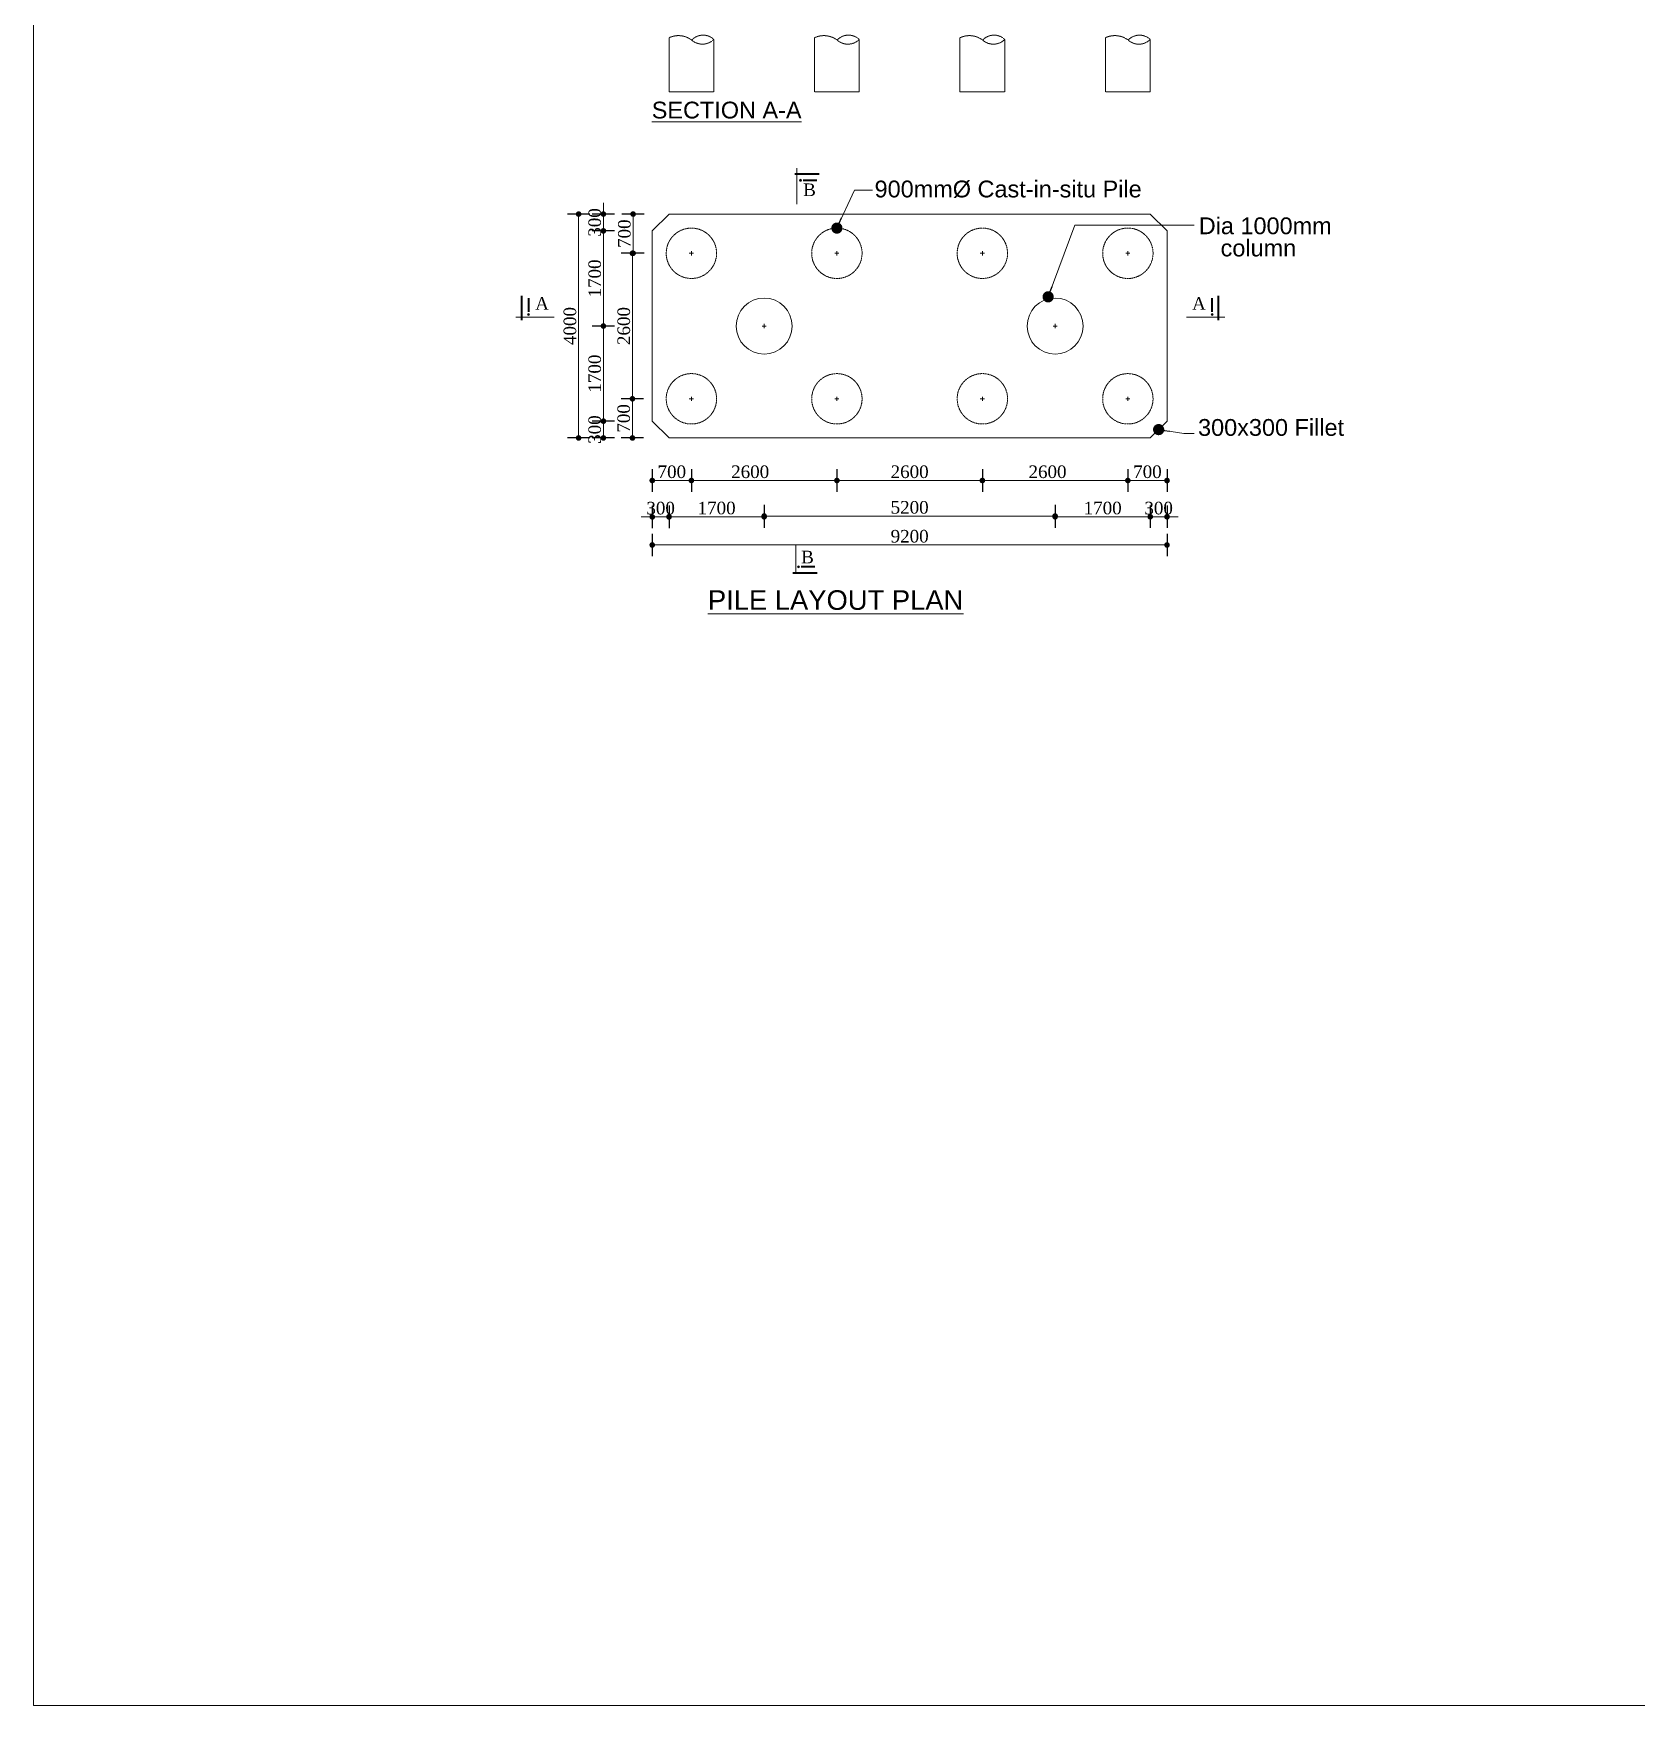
# Model space of a CAD drawing. Header units: millimetres. Extents: x -571543 to 35267, y -84886 to 197746.
# Drawn here: x -471658 to -443008, y -84886 to -55012 of the extents above; entities that cross this region are included whole.
import ezdxf

# ---------------------------------------------------------------- set-up
doc = ezdxf.new("R2010")
doc.units = ezdxf.units.MM
doc.header["$PDMODE"] = 2
doc.linetypes.add('DASHED', pattern=[0.75, 0.5, -0.25])
doc.layers.get('Defpoints').update_dxf_attribs({"lineweight": 13})
for name, color, linetype, lineweight in [('Center Line', 34, 'Continuous', 15), ('Dimision', 96, 'Continuous', 18), ('Hatching', 65, 'Continuous', 20), ('Pile', 11, 'Continuous', 15), ('Text', 7, 'Continuous', 15)]:
    doc.layers.add(name, color=color, linetype=linetype, lineweight=lineweight)
doc.styles.add('ROMANS', font='arial.ttf', dxfattribs={"height": 200})
doc.styles.get("Standard").update_dxf_attribs({"font": 'times.ttf'})
doc.dimstyles.new('ISO-25', dxfattribs={"dimtxt": 175, "dimasz": 100, "dimexe": 65, "dimexo": 115.625, "dimgap": 40, "dimtad": 1, "dimtoh": 1, "dimdec": 0, "dimtxsty": 'Standard', "dimblk": 'DOT', "dimcen": 300, "dimclrd": 256, "dimclre": 256, "dimclrt": 256, "dimadec": 0, "dimazin": 0, "dimtfac": 1, "dimtdec": 0, "dimtix": 1, "dimtmove": 0, "dimatfit": 3, "dimldrblk": 'DOT', "dimfxl": 75, "dimlwd": -1, "dimarcsym": 0})

# ---------------------------------------------------------------- blocks, each defined once
blk = doc.blocks.new('_Dot')
at = {"color": 0, "linetype": 'ByBlock', "lineweight": -2}
blk.add_line((-0.5, 0), (-1, 0), dxfattribs=at)
at = {"color": 0, "linetype": 'ByBlock', "const_width": 0.5}
blk.add_lwpolyline([(-0.25, 0, 1), (0.25, 0, 1)], format="xyb", close=True, dxfattribs=at)
blk = doc.blocks.new('*D147')
at = {"layer": 'Defpoints', "color": 0, "ltscale": 3, "transparency": 16777216}
for p in [(-460599, -62039), (-459899, -62239), (-459899, -62999)]:
    blk.add_point(p, dxfattribs=at)
at = {"layer": 'Dimision', "lineweight": -2, "ltscale": 3, "transparency": 16777216}
for p, q in [((-460599, -62799), (-460599, -63199)), ((-459899, -62799), (-459899, -63199))]:
    blk.add_line(p, q, dxfattribs=at)
at = {"layer": 'Dimision', "ltscale": 3, "transparency": 16777216}
blk.add_line((-460499, -62999), (-459999, -62999), dxfattribs=at)
at = {"layer": 'Dimision', "ltscale": 3, "transparency": 16777216, "xscale": 100, "yscale": 100, "zscale": 100, "rotation": 180}
blk.add_blockref('_Dot', (-460599, -62999), dxfattribs=at)
at = {"layer": 'Dimision', "ltscale": 3, "transparency": 16777216, "xscale": 100, "yscale": 100, "zscale": 100}
blk.add_blockref('_Dot', (-459899, -62999), dxfattribs=at)
at = {"layer": 'Dimision', "ltscale": 3, "transparency": 16777216, "insert": (-460249, -62844), "char_height": 225, "attachment_point": 5}
blk.add_mtext('700', dxfattribs=at)
blk = doc.blocks.new('*D148')
at = {"layer": 'Defpoints', "color": 0, "ltscale": 3, "transparency": 16777216}
for p in [(-459899, -62239), (-457299, -62239), (-457299, -62999)]:
    blk.add_point(p, dxfattribs=at)
at = {"layer": 'Dimision', "lineweight": -2, "ltscale": 3, "transparency": 16777216}
for p, q in [((-459899, -62799), (-459899, -63199)), ((-457299, -62799), (-457299, -63199))]:
    blk.add_line(p, q, dxfattribs=at)
at = {"layer": 'Dimision', "ltscale": 3, "transparency": 16777216}
blk.add_line((-459799, -62999), (-457399, -62999), dxfattribs=at)
at = {"layer": 'Dimision', "ltscale": 3, "transparency": 16777216, "xscale": 100, "yscale": 100, "zscale": 100, "rotation": 180}
blk.add_blockref('_Dot', (-459899, -62999), dxfattribs=at)
at = {"layer": 'Dimision', "ltscale": 3, "transparency": 16777216, "xscale": 100, "yscale": 100, "zscale": 100}
blk.add_blockref('_Dot', (-457299, -62999), dxfattribs=at)
at = {"layer": 'Dimision', "ltscale": 3, "transparency": 16777216, "insert": (-458849, -62844), "char_height": 225, "attachment_point": 5}
blk.add_mtext('2600', dxfattribs=at)
blk = doc.blocks.new('*D149')
at = {"layer": 'Defpoints', "color": 0, "ltscale": 3, "transparency": 16777216}
for p in [(-457299, -62239), (-454699, -62239), (-454699, -62999)]:
    blk.add_point(p, dxfattribs=at)
at = {"layer": 'Dimision', "lineweight": -2, "ltscale": 3, "transparency": 16777216}
for p, q in [((-457299, -62799), (-457299, -63199)), ((-454699, -62799), (-454699, -63199))]:
    blk.add_line(p, q, dxfattribs=at)
at = {"layer": 'Dimision', "ltscale": 3, "transparency": 16777216}
blk.add_line((-457199, -62999), (-454799, -62999), dxfattribs=at)
at = {"layer": 'Dimision', "ltscale": 3, "transparency": 16777216, "xscale": 100, "yscale": 100, "zscale": 100, "rotation": 180}
blk.add_blockref('_Dot', (-457299, -62999), dxfattribs=at)
at = {"layer": 'Dimision', "ltscale": 3, "transparency": 16777216, "xscale": 100, "yscale": 100, "zscale": 100}
blk.add_blockref('_Dot', (-454699, -62999), dxfattribs=at)
at = {"layer": 'Dimision', "ltscale": 3, "transparency": 16777216, "insert": (-455999, -62844), "char_height": 225, "attachment_point": 5}
blk.add_mtext('2600', dxfattribs=at)
blk = doc.blocks.new('*D150')
at = {"layer": 'Defpoints', "color": 0, "ltscale": 3, "transparency": 16777216}
for p in [(-452099, -62239), (-451399, -62239), (-451399, -62999)]:
    blk.add_point(p, dxfattribs=at)
at = {"layer": 'Dimision', "lineweight": -2, "ltscale": 3, "transparency": 16777216}
for p, q in [((-452099, -62799), (-452099, -63199)), ((-451399, -62799), (-451399, -63199))]:
    blk.add_line(p, q, dxfattribs=at)
at = {"layer": 'Dimision', "ltscale": 3, "transparency": 16777216}
blk.add_line((-451999, -62999), (-451499, -62999), dxfattribs=at)
at = {"layer": 'Dimision', "ltscale": 3, "transparency": 16777216, "xscale": 100, "yscale": 100, "zscale": 100, "rotation": 180}
blk.add_blockref('_Dot', (-452099, -62999), dxfattribs=at)
at = {"layer": 'Dimision', "ltscale": 3, "transparency": 16777216, "xscale": 100, "yscale": 100, "zscale": 100}
blk.add_blockref('_Dot', (-451399, -62999), dxfattribs=at)
at = {"layer": 'Dimision', "ltscale": 3, "transparency": 16777216, "insert": (-451749, -62844), "char_height": 225, "attachment_point": 5}
blk.add_mtext('700', dxfattribs=at)
blk = doc.blocks.new('*D151')
at = {"layer": 'Defpoints', "color": 0, "ltscale": 3, "transparency": 16777216}
for p in [(-460599, -62239), (-451399, -62239), (-460599, -64151)]:
    blk.add_point(p, dxfattribs=at)
at = {"layer": 'Dimision', "lineweight": -2, "ltscale": 3, "transparency": 16777216}
for p, q in [((-460599, -63951), (-460599, -64351)), ((-451399, -63951), (-451399, -64351))]:
    blk.add_line(p, q, dxfattribs=at)
at = {"layer": 'Dimision', "ltscale": 3, "transparency": 16777216}
blk.add_line((-451499, -64151), (-460499, -64151), dxfattribs=at)
at = {"layer": 'Dimision', "ltscale": 3, "transparency": 16777216, "xscale": 100, "yscale": 100, "zscale": 100, "rotation": 180}
blk.add_blockref('_Dot', (-460599, -64151), dxfattribs=at)
at = {"layer": 'Dimision', "ltscale": 3, "transparency": 16777216, "xscale": 100, "yscale": 100, "zscale": 100}
blk.add_blockref('_Dot', (-451399, -64151), dxfattribs=at)
at = {"layer": 'Dimision', "ltscale": 3, "transparency": 16777216, "insert": (-455999, -63996), "char_height": 225, "attachment_point": 5}
blk.add_mtext('9200', dxfattribs=at)
blk = doc.blocks.new('*D152')
at = {"layer": 'Defpoints', "color": 0, "ltscale": 3, "transparency": 16777216}
for p in [(-461472, -60239), (-460599, -60239), (-460599, -61939)]:
    blk.add_point(p, dxfattribs=at)
at = {"layer": 'Dimision', "lineweight": -2, "ltscale": 3, "transparency": 16777216}
for p, q in [((-461272, -60239), (-461672, -60239)), ((-461272, -61939), (-461672, -61939))]:
    blk.add_line(p, q, dxfattribs=at)
at = {"layer": 'Dimision', "ltscale": 3, "transparency": 16777216}
blk.add_line((-461472, -61839), (-461472, -60339), dxfattribs=at)
at = {"layer": 'Dimision', "ltscale": 3, "transparency": 16777216, "xscale": 100, "yscale": 100, "zscale": 100}
for p, rotation in [((-461472, -60239), 90), ((-461472, -61939), 270)]:
    blk.add_blockref('_Dot', p, dxfattribs=dict(at, rotation=rotation))
at = {"layer": 'Dimision', "ltscale": 3, "transparency": 16777216, "insert": (-461626, -61089), "char_height": 225, "attachment_point": 5, "rotation": 90}
blk.add_mtext('1700', dxfattribs=at)
blk = doc.blocks.new('*D153')
at = {"layer": 'Defpoints', "color": 0, "ltscale": 3, "transparency": 16777216}
for p in [(-461472, -58539), (-460599, -58539), (-460599, -60239)]:
    blk.add_point(p, dxfattribs=at)
at = {"layer": 'Dimision', "lineweight": -2, "ltscale": 3, "transparency": 16777216}
for p, q in [((-461272, -58539), (-461672, -58539)), ((-461272, -60239), (-461672, -60239))]:
    blk.add_line(p, q, dxfattribs=at)
at = {"layer": 'Dimision', "ltscale": 3, "transparency": 16777216}
blk.add_line((-461472, -60139), (-461472, -58639), dxfattribs=at)
at = {"layer": 'Dimision', "ltscale": 3, "transparency": 16777216, "xscale": 100, "yscale": 100, "zscale": 100}
for p, rotation in [((-461472, -58539), 90), ((-461472, -60239), 270)]:
    blk.add_blockref('_Dot', p, dxfattribs=dict(at, rotation=rotation))
at = {"layer": 'Dimision', "ltscale": 3, "transparency": 16777216, "insert": (-461626, -59389), "char_height": 225, "attachment_point": 5, "rotation": 90}
blk.add_mtext('1700', dxfattribs=at)
blk = doc.blocks.new('*D168')
at = {"layer": 'Defpoints', "color": 0, "ltscale": 3, "transparency": 16777216}
for p in [(-460953, -61539), (-459899, -61539), (-460599, -62239)]:
    blk.add_point(p, dxfattribs=at)
at = {"layer": 'Dimision', "lineweight": -2, "ltscale": 3, "transparency": 16777216}
for p, q in [((-460753, -61539), (-461153, -61539)), ((-460753, -62239), (-461153, -62239))]:
    blk.add_line(p, q, dxfattribs=at)
at = {"layer": 'Dimision', "ltscale": 3, "transparency": 16777216}
blk.add_line((-460953, -62139), (-460953, -61639), dxfattribs=at)
at = {"layer": 'Dimision', "ltscale": 3, "transparency": 16777216, "xscale": 100, "yscale": 100, "zscale": 100}
for p, rotation in [((-460953, -61539), 90), ((-460953, -62239), 270)]:
    blk.add_blockref('_Dot', p, dxfattribs=dict(at, rotation=rotation))
at = {"layer": 'Dimision', "ltscale": 3, "transparency": 16777216, "insert": (-461108, -61889), "char_height": 225, "attachment_point": 5, "rotation": 90}
blk.add_mtext('700', dxfattribs=at)
blk = doc.blocks.new('*D169')
at = {"layer": 'Defpoints', "color": 0, "ltscale": 3, "transparency": 16777216}
for p in [(-460953, -58939), (-459899, -58939), (-459899, -61539)]:
    blk.add_point(p, dxfattribs=at)
at = {"layer": 'Dimision', "lineweight": -2, "ltscale": 3, "transparency": 16777216}
for p, q in [((-460753, -58939), (-461153, -58939)), ((-460753, -61539), (-461153, -61539))]:
    blk.add_line(p, q, dxfattribs=at)
at = {"layer": 'Dimision', "ltscale": 3, "transparency": 16777216}
blk.add_line((-460953, -61439), (-460953, -59039), dxfattribs=at)
at = {"layer": 'Dimision', "ltscale": 3, "transparency": 16777216, "xscale": 100, "yscale": 100, "zscale": 100}
for p, rotation in [((-460953, -58939), 90), ((-460953, -61539), 270)]:
    blk.add_blockref('_Dot', p, dxfattribs=dict(at, rotation=rotation))
at = {"layer": 'Dimision', "ltscale": 3, "transparency": 16777216, "insert": (-461107, -60239), "char_height": 225, "attachment_point": 5, "rotation": 90}
blk.add_mtext('2600', dxfattribs=at)
blk = doc.blocks.new('*D170')
at = {"layer": 'Defpoints', "color": 0, "ltscale": 3, "transparency": 16777216}
for p in [(-460941, -58239), (-459429, -58239), (-459899, -58939)]:
    blk.add_point(p, dxfattribs=at)
at = {"layer": 'Dimision', "lineweight": -2, "ltscale": 3, "transparency": 16777216}
for p, q in [((-460741, -58239), (-461141, -58239)), ((-460741, -58939), (-461141, -58939))]:
    blk.add_line(p, q, dxfattribs=at)
at = {"layer": 'Dimision', "ltscale": 3, "transparency": 16777216}
blk.add_line((-460941, -58839), (-460941, -58339), dxfattribs=at)
at = {"layer": 'Dimision', "ltscale": 3, "transparency": 16777216, "xscale": 100, "yscale": 100, "zscale": 100}
for p, rotation in [((-460941, -58239), 90), ((-460941, -58939), 270)]:
    blk.add_blockref('_Dot', p, dxfattribs=dict(at, rotation=rotation))
at = {"layer": 'Dimision', "ltscale": 3, "transparency": 16777216, "insert": (-461096, -58589), "char_height": 225, "attachment_point": 5, "rotation": 90}
blk.add_mtext('700', dxfattribs=at)
blk = doc.blocks.new('*D171')
at = {"layer": 'Defpoints', "color": 0, "ltscale": 3, "transparency": 16777216}
for p in [(-461915, -58239), (-460299, -58239), (-460299, -62239)]:
    blk.add_point(p, dxfattribs=at)
at = {"layer": 'Dimision', "lineweight": -2, "ltscale": 3, "transparency": 16777216}
for p, q in [((-461715, -58239), (-462115, -58239)), ((-461715, -62239), (-462115, -62239))]:
    blk.add_line(p, q, dxfattribs=at)
at = {"layer": 'Dimision', "ltscale": 3, "transparency": 16777216}
blk.add_line((-461915, -62139), (-461915, -58339), dxfattribs=at)
at = {"layer": 'Dimision', "ltscale": 3, "transparency": 16777216, "xscale": 100, "yscale": 100, "zscale": 100}
for p, rotation in [((-461915, -58239), 90), ((-461915, -62239), 270)]:
    blk.add_blockref('_Dot', p, dxfattribs=dict(at, rotation=rotation))
at = {"layer": 'Dimision', "ltscale": 3, "transparency": 16777216, "insert": (-462069, -60239), "char_height": 225, "attachment_point": 5, "rotation": 90}
blk.add_mtext('4000', dxfattribs=at)
blk = doc.blocks.new('*D154')
at = {"layer": 'Defpoints', "color": 0, "ltscale": 3, "transparency": 16777216}
for p in [(-458599, -60239), (-453399, -60202), (-453399, -63634)]:
    blk.add_point(p, dxfattribs=at)
at = {"layer": 'Dimision', "lineweight": -2, "ltscale": 3, "transparency": 16777216}
for p, q in [((-458599, -63434), (-458599, -63834)), ((-453399, -63434), (-453399, -63834))]:
    blk.add_line(p, q, dxfattribs=at)
at = {"layer": 'Dimision', "ltscale": 3, "transparency": 16777216}
blk.add_line((-458499, -63634), (-453499, -63634), dxfattribs=at)
at = {"layer": 'Dimision', "ltscale": 3, "transparency": 16777216, "xscale": 100, "yscale": 100, "zscale": 100, "rotation": 180}
blk.add_blockref('_Dot', (-458599, -63634), dxfattribs=at)
at = {"layer": 'Dimision', "ltscale": 3, "transparency": 16777216, "xscale": 100, "yscale": 100, "zscale": 100}
blk.add_blockref('_Dot', (-453399, -63634), dxfattribs=at)
at = {"layer": 'Dimision', "ltscale": 3, "transparency": 16777216, "insert": (-455999, -63480), "char_height": 225, "attachment_point": 5}
blk.add_mtext('5200', dxfattribs=at)
blk = doc.blocks.new('*D156')
at = {"layer": 'Defpoints', "color": 0, "ltscale": 3, "transparency": 16777216}
for p in [(-454699, -62239), (-452099, -62239), (-452099, -62999)]:
    blk.add_point(p, dxfattribs=at)
at = {"layer": 'Dimision', "lineweight": -2, "ltscale": 3, "transparency": 16777216}
for p, q in [((-454699, -62799), (-454699, -63199)), ((-452099, -62799), (-452099, -63199))]:
    blk.add_line(p, q, dxfattribs=at)
at = {"layer": 'Dimision', "ltscale": 3, "transparency": 16777216}
blk.add_line((-454599, -62999), (-452199, -62999), dxfattribs=at)
at = {"layer": 'Dimision', "ltscale": 3, "transparency": 16777216, "xscale": 100, "yscale": 100, "zscale": 100, "rotation": 180}
blk.add_blockref('_Dot', (-454699, -62999), dxfattribs=at)
at = {"layer": 'Dimision', "ltscale": 3, "transparency": 16777216, "xscale": 100, "yscale": 100, "zscale": 100}
blk.add_blockref('_Dot', (-452099, -62999), dxfattribs=at)
at = {"layer": 'Dimision', "ltscale": 3, "transparency": 16777216, "insert": (-453535, -62844), "char_height": 225, "attachment_point": 5}
blk.add_mtext('2600', dxfattribs=at)
blk = doc.blocks.new('*D172')
at = {"layer": 'Defpoints', "color": 0, "ltscale": 3, "transparency": 16777216}
for p in [(-461472, -58239), (-460399, -58239), (-460599, -58539)]:
    blk.add_point(p, dxfattribs=at)
at = {"layer": 'Dimision', "lineweight": -2, "ltscale": 3, "transparency": 16777216}
for p, q in [((-461272, -58239), (-461672, -58239)), ((-461272, -58539), (-461672, -58539))]:
    blk.add_line(p, q, dxfattribs=at)
at = {"layer": 'Dimision', "ltscale": 3, "transparency": 16777216}
for p, q in [((-461472, -58139), (-461472, -58039)), ((-461472, -58539), (-461472, -58239)), ((-461472, -58639), (-461472, -58739))]:
    blk.add_line(p, q, dxfattribs=at)
at = {"layer": 'Dimision', "ltscale": 3, "transparency": 16777216, "xscale": 100, "yscale": 100, "zscale": 100}
for p, rotation in [((-461472, -58239), 270), ((-461472, -58539), 90)]:
    blk.add_blockref('_Dot', p, dxfattribs=dict(at, rotation=rotation))
at = {"layer": 'Dimision', "ltscale": 3, "transparency": 16777216, "insert": (-461626, -58389), "char_height": 225, "attachment_point": 5, "rotation": 90}
blk.add_mtext('300', dxfattribs=at)
blk = doc.blocks.new('*D173')
at = {"layer": 'Defpoints', "color": 0, "ltscale": 3, "transparency": 16777216}
for p in [(-460599, -61939), (-461472, -62239), (-460399, -62239)]:
    blk.add_point(p, dxfattribs=at)
at = {"layer": 'Dimision', "lineweight": -2, "ltscale": 3, "transparency": 16777216}
for p, q in [((-461272, -61939), (-461672, -61939)), ((-461272, -62239), (-461672, -62239))]:
    blk.add_line(p, q, dxfattribs=at)
at = {"layer": 'Dimision', "ltscale": 3, "transparency": 16777216}
blk.add_line((-461472, -62039), (-461472, -62139), dxfattribs=at)
at = {"layer": 'Dimision', "ltscale": 3, "transparency": 16777216, "xscale": 100, "yscale": 100, "zscale": 100}
for p, rotation in [((-461472, -61939), 90), ((-461472, -62239), 270)]:
    blk.add_blockref('_Dot', p, dxfattribs=dict(at, rotation=rotation))
at = {"layer": 'Dimision', "ltscale": 3, "transparency": 16777216, "insert": (-461626, -62089), "char_height": 225, "attachment_point": 5, "rotation": 90}
blk.add_mtext('300', dxfattribs=at)
blk = doc.blocks.new('*D157')
at = {"layer": 'Defpoints', "color": 0, "ltscale": 3, "transparency": 16777216}
for p in [(-453399, -60202), (-451699, -62239), (-451699, -63647)]:
    blk.add_point(p, dxfattribs=at)
at = {"layer": 'Dimision', "lineweight": -2, "ltscale": 3, "transparency": 16777216}
for p, q in [((-453399, -63447), (-453399, -63847)), ((-451699, -63447), (-451699, -63847))]:
    blk.add_line(p, q, dxfattribs=at)
at = {"layer": 'Dimision', "ltscale": 3, "transparency": 16777216}
blk.add_line((-453299, -63647), (-451799, -63647), dxfattribs=at)
at = {"layer": 'Dimision', "ltscale": 3, "transparency": 16777216, "xscale": 100, "yscale": 100, "zscale": 100, "rotation": 180}
blk.add_blockref('_Dot', (-453399, -63647), dxfattribs=at)
at = {"layer": 'Dimision', "ltscale": 3, "transparency": 16777216, "xscale": 100, "yscale": 100, "zscale": 100}
blk.add_blockref('_Dot', (-451699, -63647), dxfattribs=at)
at = {"layer": 'Dimision', "ltscale": 3, "transparency": 16777216, "insert": (-452549, -63492), "char_height": 225, "attachment_point": 5}
blk.add_mtext('1700', dxfattribs=at)
blk = doc.blocks.new('*D158')
at = {"layer": 'Defpoints', "color": 0, "ltscale": 3, "transparency": 16777216}
for p in [(-458599, -60239), (-460299, -62239), (-460299, -63647)]:
    blk.add_point(p, dxfattribs=at)
at = {"layer": 'Dimision', "lineweight": -2, "ltscale": 3, "transparency": 16777216}
for p, q in [((-460299, -63447), (-460299, -63847)), ((-458599, -63447), (-458599, -63847))]:
    blk.add_line(p, q, dxfattribs=at)
at = {"layer": 'Dimision', "ltscale": 3, "transparency": 16777216}
blk.add_line((-458699, -63647), (-460199, -63647), dxfattribs=at)
at = {"layer": 'Dimision', "ltscale": 3, "transparency": 16777216, "xscale": 100, "yscale": 100, "zscale": 100, "rotation": 180}
blk.add_blockref('_Dot', (-460299, -63647), dxfattribs=at)
at = {"layer": 'Dimision', "ltscale": 3, "transparency": 16777216, "xscale": 100, "yscale": 100, "zscale": 100}
blk.add_blockref('_Dot', (-458599, -63647), dxfattribs=at)
at = {"layer": 'Dimision', "ltscale": 3, "transparency": 16777216, "insert": (-459449, -63492), "char_height": 225, "attachment_point": 5}
blk.add_mtext('1700', dxfattribs=at)
blk = doc.blocks.new('*D176')
at = {"layer": 'Defpoints', "color": 0, "ltscale": 3, "transparency": 16777216}
for p in [(-451399, -61939), (-451699, -62239), (-451399, -63647)]:
    blk.add_point(p, dxfattribs=at)
at = {"layer": 'Dimision', "lineweight": -2, "ltscale": 3, "transparency": 16777216}
for p, q in [((-451699, -63447), (-451699, -63847)), ((-451399, -63447), (-451399, -63847))]:
    blk.add_line(p, q, dxfattribs=at)
at = {"layer": 'Dimision', "ltscale": 3, "transparency": 16777216}
for p, q in [((-451799, -63647), (-451899, -63647)), ((-451699, -63647), (-451399, -63647)), ((-451299, -63647), (-451199, -63647))]:
    blk.add_line(p, q, dxfattribs=at)
at = {"layer": 'Dimision', "ltscale": 3, "transparency": 16777216, "xscale": 100, "yscale": 100, "zscale": 100}
blk.add_blockref('_Dot', (-451699, -63647), dxfattribs=at)
at = {"layer": 'Dimision', "ltscale": 3, "transparency": 16777216, "xscale": 100, "yscale": 100, "zscale": 100, "rotation": 180}
blk.add_blockref('_Dot', (-451399, -63647), dxfattribs=at)
at = {"layer": 'Dimision', "ltscale": 3, "transparency": 16777216, "insert": (-451549, -63493), "char_height": 225, "attachment_point": 5}
blk.add_mtext('300', dxfattribs=at)
blk = doc.blocks.new('*D84')
at = {"layer": 'Defpoints', "color": 0, "ltscale": 3, "transparency": 16777216}
for p in [(-460599, -61939), (-460299, -62239), (-460599, -63649)]:
    blk.add_point(p, dxfattribs=at)
at = {"layer": 'Dimision', "lineweight": -2, "ltscale": 3, "transparency": 16777216}
for p, q in [((-460599, -63449), (-460599, -63849)), ((-460299, -63449), (-460299, -63849))]:
    blk.add_line(p, q, dxfattribs=at)
at = {"layer": 'Dimision', "ltscale": 3, "transparency": 16777216}
for p, q in [((-460699, -63649), (-460799, -63649)), ((-460299, -63649), (-460599, -63649)), ((-460199, -63649), (-460099, -63649))]:
    blk.add_line(p, q, dxfattribs=at)
at = {"layer": 'Dimision', "ltscale": 3, "transparency": 16777216, "xscale": 100, "yscale": 100, "zscale": 100}
blk.add_blockref('_Dot', (-460599, -63649), dxfattribs=at)
at = {"layer": 'Dimision', "ltscale": 3, "transparency": 16777216, "xscale": 100, "yscale": 100, "zscale": 100, "rotation": 180}
blk.add_blockref('_Dot', (-460299, -63649), dxfattribs=at)
at = {"layer": 'Dimision', "ltscale": 3, "transparency": 16777216, "insert": (-460449, -63494), "char_height": 225, "attachment_point": 5}
blk.add_mtext('300', dxfattribs=at)

msp = doc.modelspace()

# ---------------------------------------------------------------- hatches: boundary and pattern name
at = {"layer": 'Text'}
for points in [[(-457931.5, -57635.6, 1), (-457967.4, -57635.6, 1)], [(-462809.6, -60016.4, 1), (-462809.6, -60052.2, 1)], [(-450594.4, -60016.4, -1), (-450594.4, -60052.2, -1)], [(-457967.4, -64540.3, -1), (-458003.3, -64540.3, -1)]]:
    msp.add_hatch(color=256, dxfattribs=at).paths.add_polyline_path(points)

# ---------------------------------------------------------------- linework, layer by layer
at = {"layer": 'Center Line'}
for p, q in [((-459936.8, -58939.3), (-459861.8, -58939.3)), ((-459899.3, -58901.8), (-459899.3, -58976.8)), ((-457336.8, -58939.3), (-457261.8, -58939.3)), ((-457299.3, -58901.8), (-457299.3, -58976.8)), ((-454736.8, -58939.3), (-454661.8, -58939.3)), ((-454699.3, -58901.8), (-454699.3, -58976.8)), ((-452136.8, -58939.3), (-452061.8, -58939.3)), ((-452099.3, -58901.8), (-452099.3, -58976.8)), ((-458561.8, -60239.3), (-458636.8, -60239.3)), ((-458599.3, -60201.8), (-458599.3, -60276.8)), ((-453361.8, -60239.3), (-453436.8, -60239.3)), ((-453399.3, -60201.8), (-453399.3, -60276.8)), ((-459936.8, -61539.3), (-459861.8, -61539.3)), ((-459936.8, -61539.3), (-459861.8, -61539.3)), ((-459899.3, -61576.8), (-459899.3, -61501.8)), ((-459899.3, -61501.8), (-459899.3, -61576.8)), ((-457336.8, -61539.3), (-457261.8, -61539.3)), ((-457299.3, -61576.8), (-457299.3, -61501.8)), ((-454736.8, -61539.3), (-454661.8, -61539.3)), ((-454699.3, -61576.8), (-454699.3, -61501.8)), ((-452136.8, -61539.3), (-452061.8, -61539.3)), ((-452099.3, -61576.8), (-452099.3, -61501.8))]:
    msp.add_line(p, q, dxfattribs=at)
at = {"layer": 'Hatching', "ltscale": 3}
msp.add_lwpolyline([(-471658.2, -25187.2), (-323980.8, -25187.2), (-323980.8, -84885.6), (-471658.2, -84885.6)], close=True, dxfattribs=at)
at = {"layer": 'Hatching', "linetype": 'DASHED', "ltscale": 7}
for centre in [(-459899.3, -58939.3), (-457299.3, -58939.3), (-454699.3, -58939.3), (-452099.3, -58939.3), (-459899.3, -61539.3), (-457299.3, -61539.3), (-454699.3, -61539.3), (-452099.3, -61539.3)]:
    msp.add_circle(centre, 450, dxfattribs=at)
at = {"layer": 'Pile', "linetype": 'DASHED', "ltscale": 5}
for p, q in [((-460299.3, -56053.4), (-460299.3, -55087.8)), ((-459499.3, -56053.4), (-459499.3, -55118.9)), ((-457699.3, -56053.4), (-457699.3, -55087.8)), ((-456899.3, -56053.4), (-456899.3, -55118.9)), ((-455099.3, -56053.4), (-455099.3, -55087.8)), ((-454299.3, -56053.4), (-454299.3, -55118.9)), ((-452499.3, -56053.4), (-452499.3, -55087.8)), ((-451699.3, -56053.4), (-451699.3, -55118.9)), ((-460299.3, -56053.4), (-459499.3, -56053.4)), ((-457699.3, -56053.4), (-456899.3, -56053.4)), ((-455099.3, -56053.4), (-454299.3, -56053.4)), ((-452499.3, -56053.4), (-451699.3, -56053.4))]:
    msp.add_line(p, q, dxfattribs=at)
at = {"layer": 'Pile', "ltscale": 3}
for p, q in [((-460599.3, -58539.3), (-460299.3, -58239.3)), ((-451699.3, -58239.3), (-460299.3, -58239.3)), ((-451399.3, -58539.3), (-451699.3, -58239.3)), ((-460599.3, -61939.3), (-460599.3, -58539.3)), ((-451399.3, -61939.3), (-451399.3, -58539.3)), ((-460299.3, -62239.3), (-460599.3, -61939.3)), ((-451699.3, -62239.3), (-451399.3, -61939.3)), ((-451699.3, -62239.3), (-460299.3, -62239.3))]:
    msp.add_line(p, q, dxfattribs=at)
at = {"layer": 'Pile', "linetype": 'DASHED', "ltscale": 5}
for points in [[(-460299.3, -55087.8, -0.2776079), (-459894.2, -55130.3, 0.3973499), (-459499.3, -55118.9, 0.418014), (-459894.2, -55130.3)], [(-457699.3, -55087.8, -0.2776079), (-457294.2, -55130.3, 0.3973499), (-456899.3, -55118.9, 0.418014), (-457294.2, -55130.3)], [(-455099.3, -55087.8, -0.2776079), (-454694.2, -55130.3, 0.3973499), (-454299.3, -55118.9, 0.418014), (-454694.2, -55130.3)], [(-452499.3, -55087.8, -0.2776079), (-452094.2, -55130.3, 0.3973499), (-451699.3, -55118.9, 0.418014), (-452094.2, -55130.3)]]:
    msp.add_lwpolyline(points, format="xyb", dxfattribs=at)
at = {"layer": 'Pile', "ltscale": 3}
for centre in [(-458599.3, -60239.3), (-453399.3, -60239.3)]:
    msp.add_circle(centre, 500, dxfattribs=at)
at = {"layer": 'Text'}
for p, q in [((-462354.3, -60082.4), (-463038.4, -60082.4)), ((-451049.7, -60082.4), (-450365.5, -60082.4)), ((-458033.5, -64143.7), (-458033.5, -64661.9))]:
    msp.add_line(p, q, dxfattribs=at)
at = {"layer": 'Text', "const_width": 35.9}
for points in [[(-458052.4, -57525.4), (-457610.1, -57525.4)], [(-457903.9, -57635.6), (-457654.4, -57635.6)], [(-462932.2, -60137.3), (-462932.2, -59694.9)], [(-462809.6, -59988.8), (-462809.6, -59739.3)], [(-450594.4, -59988.8), (-450594.4, -59739.3)], [(-450484.2, -60137.3), (-450484.2, -59694.9)], [(-457939.9, -64540.3), (-457690.4, -64540.3)], [(-458088.4, -64650.5), (-457646, -64650.5)]]:
    msp.add_lwpolyline(points, dxfattribs=at)
at = {"layer": 'Text'}
msp.add_lwpolyline([(-458014.9, -57419.2), (-458014.9, -58063.4)], dxfattribs=at)
for centre in [(-457949.4, -57635.6), (-462809.6, -60034.3), (-450594.4, -60034.3), (-457985.4, -64540.3)]:
    msp.add_circle(centre, 17.9, dxfattribs=at)

# ---------------------------------------------------------------- texts
at = {"layer": 'Text', "style": 'ROMANS'}
for s, p in [('%%USECTION A-A', (-460608, -56530.5)), ('900mm%%C Cast-in-situ Pile', (-456625.5, -57940.8)), ('Dia 1000mm ', (-450832.2, -58598.1)), (' column', (-450558, -58994.8)), ('300x300 Fillet', (-450844.3, -62200.7))]:
    msp.add_text(s, height=300, dxfattribs=at).set_placement(p)
at = {"layer": 'Text'}
for s, p in [('B', (-457901.3, -57916.7)), ('A', (-462690.5, -59947.6)), ('A', (-450951.3, -59947.6)), ('B', (-457937.2, -64478.4))]:
    msp.add_text(s, height=224.2, dxfattribs=at).set_placement(p)
at = {"layer": 'Text', "insert": (-459604.2, -64959.4), "char_height": 350, "width": 17029.005, "attachment_point": 1, "style": 'ROMANS'}
msp.add_mtext('{\\LPILE LAYOUT PLAN }', dxfattribs=at)

# ---------------------------------------------------------------- dimensions: what is measured, and where the dimension line sits
at = {"layer": 'Dimision', "ltscale": 3}
for base, p1, p2, picture, middle in [((-461915, -58239.3), (-460299.3, -62239.3), (-460299.3, -58239.3), '*D171', (-462069.4, -60239.3)), ((-461471.5, -58239.3), (-460599.3, -58539.3), (-460399.3, -58239.3), '*D172', (-461626, -58389.3)), ((-460941.3, -58239.3), (-459899.3, -58939.3), (-459428.6, -58239.3), '*D170', (-461096.1, -58589.3)), ((-461471.5, -58539.3), (-460599.3, -60239.3), (-460599.3, -58539.3), '*D153', (-461626.3, -59389.3)), ((-460952.9, -58939.3), (-459899.3, -61539.3), (-459899.3, -58939.3), '*D169', (-461107.3, -60239.3)), ((-461471.5, -60239.3), (-460599.3, -61939.3), (-460599.3, -60239.3), '*D152', (-461626.3, -61089.3)), ((-460952.9, -61539.3), (-460599.3, -62239.3), (-459899.3, -61539.3), '*D168', (-461107.7, -61889.3))]:
    dim = msp.add_linear_dim(base=base, p1=p1, p2=p2, angle=90, dimstyle='ISO-25', override={"dimtxt": 225, "dimexe": 200, "dimfxl": 200, "dimfxlon": 1}, dxfattribs=at)
    dim.commit()
    dim.dimension.update_dxf_attribs({"geometry": picture, "text_midpoint": middle})
for base, p1, p2, picture, middle in [((-460299.3, -63647), (-458599.3, -60239.3), (-460299.3, -62239.3), '*D158', (-459449.3, -63492.2)), ((-453399.3, -63634.5), (-458599.3, -60239.3), (-453399.3, -60201.8), '*D154', (-455999.3, -63480)), ((-451699.3, -63647), (-453399.3, -60201.8), (-451699.3, -62239.3), '*D157', (-452549.3, -63492.2)), ((-460599.3, -63648.5), (-460299.3, -62239.3), (-460599.3, -61939.3), '*D84', (-460449.3, -63494.1)), ((-459899.3, -62998.6), (-460599.3, -62039.3), (-459899.3, -62239.3), '*D147', (-460249.3, -62843.8)), ((-451399.3, -63647.1), (-451699.3, -62239.3), (-451399.3, -61939.3), '*D176', (-451549.3, -63492.7)), ((-460599.3, -64151.3), (-451399.3, -62239.3), (-460599.3, -62239.3), '*D151', (-455999.3, -63996.5)), ((-454699.3, -62998.6), (-457299.3, -62239.3), (-454699.3, -62239.3), '*D149', (-455999.3, -62844.2)), ((-451399.3, -62998.6), (-452099.3, -62239.3), (-451399.3, -62239.3), '*D150', (-451749.3, -62843.8))]:
    dim = msp.add_linear_dim(base=base, p1=p1, p2=p2, dimstyle='ISO-25', override={"dimtxt": 225, "dimexe": 200, "dimfxl": 200, "dimfxlon": 1}, dxfattribs=at)
    dim.commit()
    dim.dimension.update_dxf_attribs({"geometry": picture, "text_midpoint": middle})
dim = msp.add_linear_dim(base=(-461471.5, -62239.3), p1=(-460599.3, -61939.3), p2=(-460399.3, -62239.3), angle=90, dimstyle='ISO-25', override={"dimtxt": 225, "dimexe": 200, "dimfxl": 200, "dimfxlon": 1}, dxfattribs=at)
dim.commit()
dim.dimension.update_dxf_attribs({"geometry": '*D173', "text_midpoint": (-461471.5, -62089.3), "dimtype": 160})
for base, p1, p2, picture, middle in [((-457299.3, -62998.6), (-459899.3, -62239.3), (-457299.3, -62239.3), '*D148', (-458849.3, -62998.6)), ((-452099.3, -62998.6), (-454699.3, -62239.3), (-452099.3, -62239.3), '*D156', (-453535, -62998.6))]:
    dim = msp.add_linear_dim(base=base, p1=p1, p2=p2, dimstyle='ISO-25', override={"dimtxt": 225, "dimexe": 200, "dimfxl": 200, "dimfxlon": 1}, dxfattribs=at)
    dim.commit()
    dim.dimension.update_dxf_attribs({"geometry": picture, "text_midpoint": middle, "dimtype": 160})

# ---------------------------------------------------------------- leaders
for points in [[(-457299.3, -58489.3), (-456987.4, -57813.2), (-456663.2, -57813.2)], [(-453523.7, -59717.5), (-453046.3, -58438.7), (-450916.4, -58438.7)], [(-451549.3, -62089.3), (-451096.3, -62157.1), (-450913, -62158.9)]]:
    msp.add_leader(points, dimstyle='ISO-25', override={"dimasz": 200}, dxfattribs=at)

doc.saveas('drawing.dxf')
